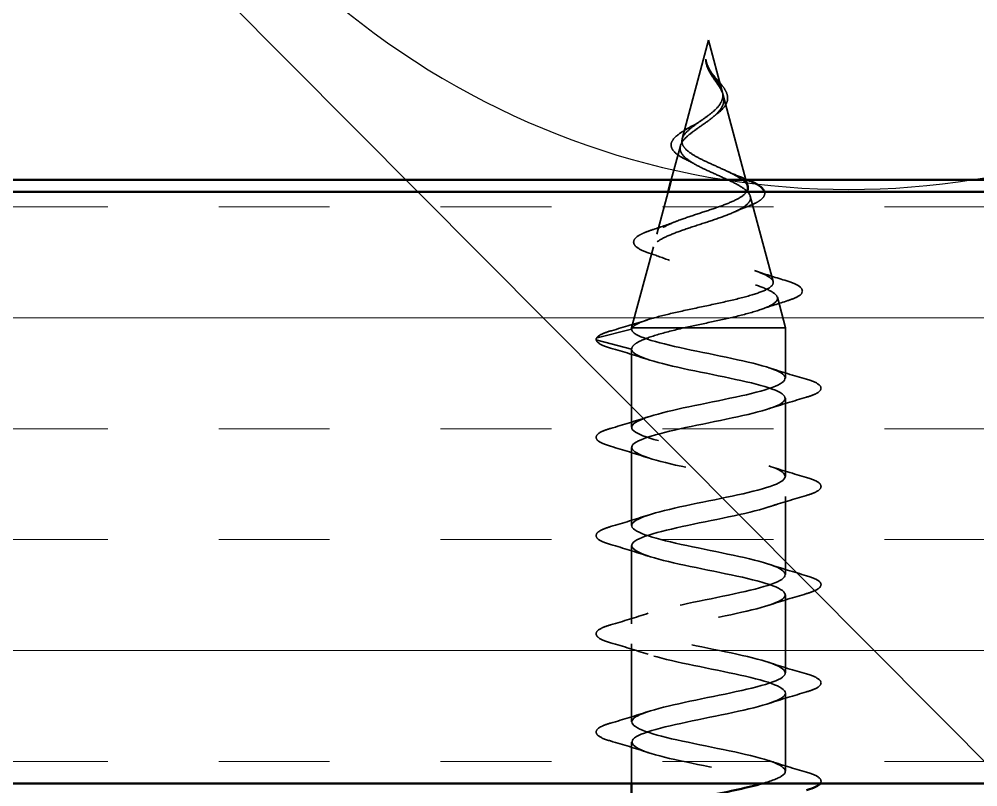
# Model space of a CAD drawing. Header units: inches. Extents: x 0.6 to 33.4, y 0.6 to 21.4.
# Drawn here: x 6.582 to 7.392, y 14.229 to 14.877 of the extents above; entities that cross this region are included whole.
import ezdxf

# ---------------------------------------------------------------- set-up
doc = ezdxf.new("R2010")
doc.units = ezdxf.units.IN
doc.header["$LTSCALE"] = 2
doc.header["$MEASUREMENT"] = 0
doc.linetypes.add('DASHED', pattern=[0.2067, 0.1654, -0.0413])
for name, color, linetype, lineweight in [('Hatch (ANSI)', 7, 'Continuous', 18), ('Hidden (ANSI)', 7, 'DASHED', 35), ('Sketch Geometry (ANSI)', 7, 'Continuous', 25), ('Symbol (ANSI)', 7, 'Continuous', 25), ('Visible (ANSI)', 7, 'Continuous', 50)]:
    doc.layers.add(name, color=color, linetype=linetype, lineweight=lineweight)
doc.styles.add('Note Text (ANSI)', font='tahoma.ttf')
doc.dimstyles.new('Default (ANSI)$7', dxfattribs={"dimscale": 2, "dimtxt": 0.12, "dimasz": 0.098425, "dimexe": 0.125, "dimexo": 0.0625, "dimgap": 0.031496, "dimtad": 0, "dimtih": 1, "dimtoh": 1, "dimrnd": 1e-08, "dimzin": 4, "dimdsep": 46, "dimtxsty": 'Note Text (ANSI)', "dimcen": 0.09, "dimdle": 0.393701, "dimclrd": 256, "dimclre": 256, "dimclrt": 256, "dimadec": 0, "dimazin": 1, "dimtfac": 1, "dimtofl": 0, "dimtmove": 0, "dimatfit": 3, "dimfxl": 0, "dimtolj": 1, "dimtzin": 4, "dimlwd": -1, "dimlwe": -1, "dimarcsym": 0})

msp = doc.modelspace()

# ---------------------------------------------------------------- hatches: boundary and pattern name
at = {"layer": 'Hatch (ANSI)', "true_color": 0x804000}
h = msp.add_hatch(dxfattribs=at)
h.set_pattern_fill('INSUL', color=36, scale=0.75, style=0)
h.paths.add_polyline_path([(1.25303, 14.23166), (1.25303, 14.73166), (13.51762, 14.73166), (13.51762, 14.23166)])

# ---------------------------------------------------------------- linework, layer by layer
at = {"layer": 'Hidden (ANSI)', "ltscale": 0.082134}
msp.add_line((7.16412, 14.85966), (7.14181, 14.77625), dxfattribs=at)
at = {"layer": 'Hidden (ANSI)', "ltscale": 0.042539}
msp.add_line((7.16412, 14.85966), (7.17569, 14.81641), dxfattribs=at)
at = {"layer": 'Hidden (ANSI)', "ltscale": 0.070364}
msp.add_line((7.17656, 14.81314), (7.19568, 14.74166), dxfattribs=at)
at = {"layer": 'Hidden (ANSI)', "ltscale": 0.028305}
msp.add_line((7.14026, 14.77048), (7.13256, 14.74166), dxfattribs=at)
at = {"layer": 'Hidden (ANSI)', "ltscale": 0.035139}
msp.add_line((7.12988, 14.73166), (7.12032, 14.69592), dxfattribs=at)
at = {"layer": 'Hidden (ANSI)', "ltscale": 0.070939}
msp.add_line((7.19939, 14.72781), (7.21866, 14.65575), dxfattribs=at)
at = {"layer": 'Hidden (ANSI)', "ltscale": 0.067416}
msp.add_line((7.11744, 14.68515), (7.09912, 14.61666), dxfattribs=at)
at = {"layer": 'Hidden (ANSI)', "ltscale": 0.025357}
msp.add_line((7.22221, 14.64249), (7.22912, 14.61666), dxfattribs=at)
at = {"layer": 'Hidden (ANSI)', "ltscale": 0.028664}
for p, q in [((7.06987, 14.60813), (7.09912, 14.61566)), ((7.09912, 14.59866), (7.06987, 14.6062))]:
    msp.add_line(p, q, dxfattribs=at)
at = {"layer": 'Hidden (ANSI)', "ltscale": 0.0051}
msp.add_line((7.09935, 14.61666), (7.09912, 14.61666), dxfattribs=at)
at = {"layer": 'Hidden (ANSI)', "ltscale": 0.000852348}
msp.add_line((7.09912, 14.61566), (7.09912, 14.61666), dxfattribs=at)
at = {"layer": 'Hidden (ANSI)', "ltscale": 0.071462}
msp.add_line((7.14301, 14.61666), (7.09935, 14.61666), dxfattribs=at)
at = {"layer": 'Hidden (ANSI)', "ltscale": 0.117611}
msp.add_line((7.22912, 14.61666), (7.14301, 14.61666), dxfattribs=at)
at = {"layer": 'Hidden (ANSI)', "ltscale": 0.040375}
msp.add_line((7.22912, 14.57416), (7.22912, 14.61666), dxfattribs=at)
at = {"layer": 'Hidden (ANSI)', "ltscale": 0.062755}
for p, q in [((7.09912, 14.53266), (7.09912, 14.59866)), ((7.22912, 14.49116), (7.22912, 14.55716)), ((7.09912, 14.44966), (7.09912, 14.51566)), ((7.22912, 14.40816), (7.22912, 14.47416)), ((7.09912, 14.36666), (7.09912, 14.43266)), ((7.22912, 14.32516), (7.22912, 14.39116)), ((7.09912, 14.28366), (7.09912, 14.34966)), ((7.22912, 14.24216), (7.22912, 14.30816))]:
    msp.add_line(p, q, dxfattribs=at)
at = {"layer": 'Hidden (ANSI)', "ltscale": 0.033232}
msp.add_line((7.09912, 14.23166), (7.09912, 14.26666), dxfattribs=at)
at = {"layer": 'Hidden (ANSI)', "ltscale": 0.002412}
msp.add_arc((7.07012, 14.60716), 0.001, 104.43974, 255.56026, dxfattribs=at)
at = {"layer": 'Hidden (ANSI)', "ltscale": 0.014821}
msp.add_open_spline([(7.16274, 14.83986), (7.1622, 14.84151), (7.16195, 14.84279), (7.1618, 14.84344), (7.16177, 14.84356), (7.16174, 14.84366), (7.16174, 14.84368), (7.16172, 14.84371), (7.16172, 14.84372), (7.16171, 14.84373), (7.16171, 14.84373), (7.16171, 14.84373), (7.16171, 14.84373), (7.1617, 14.84373), (7.1617, 14.84373), (7.1617, 14.84373), (7.1617, 14.84373), (7.1617, 14.84372), (7.1617, 14.84372), (7.16169, 14.84372), (7.16169, 14.84371), (7.16169, 14.84369), (7.16168, 14.84367), (7.16167, 14.84354), (7.16167, 14.84332), (7.16169, 14.84292), (7.16172, 14.84252), (7.16184, 14.84148), (7.16194, 14.84088), (7.16255, 14.838), (7.16342, 14.83575), (7.16464, 14.83347)], degree=3, knots=[0, 0, 0, 0, 0.0139701, 0.0139701, 0.016358, 0.016358, 0.0171264, 0.0171264, 0.0175998, 0.0175998, 0.017736, 0.017736, 0.0178181, 0.0178181, 0.0178858, 0.0178858, 0.0179589, 0.0179589, 0.0180763, 0.0180763, 0.018337, 0.018337, 0.019161, 0.019161, 0.0243992, 0.0243992, 0.0449932, 0.0449932, 0.072131, 0.072131, 0.1773839, 0.1773839, 0.1773839, 0.1773839], dxfattribs=at)
at = {"layer": 'Hidden (ANSI)', "ltscale": 0.002866}
msp.add_open_spline([(7.16229, 14.83936), (7.16204, 14.84031), (7.16186, 14.84127), (7.16176, 14.84222)], degree=3, dxfattribs=at)
at = {"layer": 'Hidden (ANSI)', "ltscale": 0.007962}
msp.add_open_spline([(7.16637, 14.83248), (7.16574, 14.83348), (7.16515, 14.83449), (7.16386, 14.83695), (7.16323, 14.83839), (7.16274, 14.83986)], degree=3, knots=[0, 0, 0, 0, 0.00904642, 0.00904642, 0.02157431, 0.02157431, 0.02157431, 0.02157431], dxfattribs=at)
at = {"layer": 'Hidden (ANSI)', "ltscale": 0.083957}
msp.add_open_spline([(7.14181, 14.77625), (7.14229, 14.77807), (7.14347, 14.77991), (7.14697, 14.78367), (7.14921, 14.78554), (7.15429, 14.78935), (7.15705, 14.79125), (7.16254, 14.79513), (7.16519, 14.79706), (7.16988, 14.80103), (7.17186, 14.803), (7.17478, 14.80707), (7.1757, 14.8091), (7.17634, 14.81331), (7.17609, 14.8154), (7.17456, 14.81978), (7.17335, 14.82196), (7.17098, 14.82562), (7.17004, 14.82698), (7.16816, 14.82972), (7.16724, 14.83108), (7.16637, 14.83248)], degree=3, knots=[0, 0, 0, 0, 0.0281855, 0.0281855, 0.0553562, 0.0553562, 0.0815558, 0.0815558, 0.1068402, 0.1068402, 0.1312819, 0.1312819, 0.1549776, 0.1549776, 0.1780585, 0.1780585, 0.2007077, 0.2007077, 0.2138949, 0.2138949, 0.226602, 0.226602, 0.226602, 0.226602], dxfattribs=at)
at = {"layer": 'Hidden (ANSI)', "ltscale": 0.003543}
msp.add_open_spline([(7.16464, 14.83347), (7.16492, 14.83294), (7.16521, 14.83242), (7.16585, 14.83133), (7.1662, 14.83077), (7.16655, 14.83021)], degree=3, knots=[0, 0, 0, 0, 0.004657797, 0.004657797, 0.00972162, 0.00972162, 0.00972162, 0.00972162], dxfattribs=at)
at = {"layer": 'Hidden (ANSI)', "ltscale": 0.000711439}
msp.add_open_spline([(7.16508, 14.83466), (7.16515, 14.83453), (7.16522, 14.8344), (7.1653, 14.83427)], degree=3, dxfattribs=at)
at = {"layer": 'Hidden (ANSI)', "ltscale": 0.002371}
msp.add_open_spline([(7.1653, 14.83427), (7.16574, 14.83357), (7.16621, 14.83287), (7.16671, 14.83218)], degree=3, dxfattribs=at)
at = {"layer": 'Hidden (ANSI)', "ltscale": 0.049977}
msp.add_open_spline([(7.16671, 14.83218), (7.16787, 14.83056), (7.1692, 14.82897), (7.17187, 14.82583), (7.17325, 14.82426), (7.17584, 14.8211), (7.17705, 14.81947), (7.17898, 14.81622), (7.17968, 14.81457), (7.18036, 14.81125), (7.1803, 14.80955), (7.17933, 14.80625), (7.17843, 14.80463), (7.17592, 14.80147), (7.17425, 14.79991), (7.17201, 14.79814), (7.17166, 14.79788), (7.1713, 14.79761)], degree=3, knots=[0, 0, 0, 0, 0.015456, 0.015456, 0.0316016, 0.0316016, 0.0493395, 0.0493395, 0.0683123, 0.0683123, 0.0882897, 0.0882897, 0.1082291, 0.1082291, 0.129294, 0.129294, 0.1330781, 0.1330781, 0.1330781, 0.1330781], dxfattribs=at)
at = {"layer": 'Hidden (ANSI)', "ltscale": 0.089656}
msp.add_open_spline([(7.16655, 14.83021), (7.16834, 14.8274), (7.17028, 14.82477), (7.17376, 14.81954), (7.17519, 14.81709), (7.17698, 14.81221), (7.17727, 14.8099), (7.17653, 14.80526), (7.17547, 14.80304), (7.17215, 14.7986), (7.16992, 14.79645), (7.16469, 14.79214), (7.16175, 14.79006), (7.15575, 14.78586), (7.15277, 14.78382), (7.14756, 14.77985), (7.14537, 14.77799), (7.14192, 14.7742), (7.14076, 14.77233), (7.14026, 14.77048)], degree=3, knots=[0, 0, 0, 0, 0.0254212, 0.0254212, 0.050616, 0.050616, 0.0759961, 0.0759961, 0.1018445, 0.1018445, 0.1283557, 0.1283557, 0.1556669, 0.1556669, 0.1838774, 0.1838774, 0.2109707, 0.2109707, 0.2393812, 0.2393812, 0.2393812, 0.2393812], dxfattribs=at)
at = {"layer": 'Hidden (ANSI)', "ltscale": 0.007535}
msp.add_open_spline([(7.15216, 14.78832), (7.15407, 14.78935), (7.15586, 14.79042), (7.15744, 14.79153)], degree=3, dxfattribs=at)
at = {"layer": 'Hidden (ANSI)', "ltscale": 0.003954}
msp.add_open_spline([(7.1713, 14.79761), (7.17051, 14.79702), (7.16976, 14.79641), (7.16907, 14.7958)], degree=3, dxfattribs=at)
at = {"layer": 'Hidden (ANSI)', "ltscale": 0.032433}
msp.add_open_spline([(7.13291, 14.77352), (7.13353, 14.77515), (7.13478, 14.77676), (7.13828, 14.77997), (7.1406, 14.78161), (7.14592, 14.78491), (7.14898, 14.7866), (7.15216, 14.78832)], degree=3, knots=[0, 0, 0, 0, 0.02885768, 0.02885768, 0.05798207, 0.05798207, 0.08637247, 0.08637247, 0.08637247, 0.08637247], dxfattribs=at)
at = {"layer": 'Hidden (ANSI)', "ltscale": 0.091796}
msp.add_open_spline([(7.19718, 14.73608), (7.19684, 14.73732), (7.19604, 14.73858), (7.19307, 14.74159), (7.19055, 14.74334), (7.18429, 14.74689), (7.18066, 14.74865), (7.17289, 14.75222), (7.16886, 14.75399), (7.16103, 14.75758), (7.15732, 14.75936), (7.15081, 14.76298), (7.14806, 14.76477), (7.14416, 14.76821), (7.14287, 14.7698), (7.14149, 14.77301), (7.14137, 14.77461), (7.14181, 14.77625)], degree=3, knots=[1.2170008, 1.2170008, 1.2170008, 1.2170008, 1.2438056, 1.2438056, 1.2802371, 1.2802371, 1.3154864, 1.3154864, 1.3495657, 1.3495657, 1.3824892, 1.3824892, 1.4142741, 1.4142741, 1.4412543, 1.4412543, 1.4671582, 1.4671582, 1.4671582, 1.4671582], dxfattribs=at)
at = {"layer": 'Hidden (ANSI)', "ltscale": 0.504207}
msp.add_open_spline([(7.14026, 14.77048), (7.13972, 14.76845), (7.14, 14.76649), (7.14216, 14.76255), (7.14407, 14.76062), (7.1493, 14.75672), (7.1526, 14.75481), (7.16013, 14.75095), (7.16429, 14.74905), (7.17285, 14.74521), (7.17713, 14.74333), (7.18516, 14.73952), (7.18878, 14.73765), (7.19473, 14.73386), (7.19696, 14.732), (7.19959, 14.72824), (7.19991, 14.72638), (7.1985, 14.72263), (7.19672, 14.72079), (7.19124, 14.71706), (7.18753, 14.71522), (7.17866, 14.7115), (7.17356, 14.70967), (7.16263, 14.70596), (7.15692, 14.70413), (7.14571, 14.70044), (7.14035, 14.69862), (7.13077, 14.69493), (7.12669, 14.69311), (7.12048, 14.68944), (7.11846, 14.68763), (7.11687, 14.68396), (7.11737, 14.68215), (7.12093, 14.67849), (7.12401, 14.67668), (7.13242, 14.67303), (7.13771, 14.67123), (7.14983, 14.66758), (7.15656, 14.66578), (7.17058, 14.66214), (7.17772, 14.66034), (7.19141, 14.65671), (7.1978, 14.65491), (7.2089, 14.65128), (7.21345, 14.64949), (7.22001, 14.64587), (7.2219, 14.64407), (7.22263, 14.64045), (7.22141, 14.63866), (7.21592, 14.63505), (7.21165, 14.63326), (7.20054, 14.62965), (7.19377, 14.62786), (7.17958, 14.62449), (7.17243, 14.62293), (7.15768, 14.61978), (7.1502, 14.61822), (7.14301, 14.61666)], degree=3, knots=[0, 0, 0, 0, 0.031531, 0.031531, 0.06418, 0.06418, 0.097979, 0.097979, 0.132949, 0.132949, 0.169112, 0.169112, 0.206483, 0.206483, 0.245078, 0.245078, 0.284906, 0.284906, 0.32598, 0.32598, 0.368307, 0.368307, 0.411896, 0.411896, 0.456752, 0.456752, 0.502882, 0.502882, 0.550291, 0.550291, 0.598982, 0.598982, 0.648961, 0.648961, 0.700231, 0.700231, 0.752794, 0.752794, 0.806655, 0.806655, 0.861814, 0.861814, 0.918275, 0.918275, 0.976039, 0.976039, 1.035109, 1.035109, 1.095486, 1.095486, 1.157171, 1.157171, 1.220166, 1.220166, 1.276152, 1.276152, 1.333184, 1.333184, 1.333184, 1.333184], dxfattribs=at)
at = {"layer": 'Hidden (ANSI)', "ltscale": 0.035209}
msp.add_open_spline([(7.14508, 14.75889), (7.14186, 14.76044), (7.13908, 14.76205), (7.13493, 14.76535), (7.13346, 14.76709), (7.13229, 14.77043), (7.13233, 14.77201), (7.13291, 14.77352)], degree=3, knots=[0, 0, 0, 0, 0.03390329, 0.03390329, 0.06703103, 0.06703103, 0.09375359, 0.09375359, 0.09375359, 0.09375359], dxfattribs=at)
at = {"layer": 'Hidden (ANSI)', "ltscale": 0.008584}
msp.add_open_spline([(7.15175, 14.75539), (7.14968, 14.75659), (7.14743, 14.75776), (7.14508, 14.75889)], degree=3, dxfattribs=at)
at = {"layer": 'Hidden (ANSI)', "ltscale": 0.014151}
msp.add_open_spline([(7.18011, 14.74888), (7.18399, 14.74703), (7.18824, 14.74527), (7.19262, 14.7436)], degree=3, dxfattribs=at)
at = {"layer": 'Hidden (ANSI)', "ltscale": 0.00613}
msp.add_open_spline([(7.19262, 14.7436), (7.19432, 14.74295), (7.19593, 14.74231), (7.19745, 14.74166)], degree=3, dxfattribs=at)
at = {"layer": 'Hidden (ANSI)', "ltscale": 0.440283}
msp.add_open_spline([(7.09935, 14.61666), (7.10051, 14.61834), (7.10333, 14.62001), (7.11191, 14.6234), (7.11753, 14.62508), (7.13079, 14.62846), (7.13825, 14.63014), (7.15396, 14.63353), (7.16204, 14.63521), (7.17769, 14.6386), (7.18511, 14.64028), (7.19829, 14.64368), (7.20394, 14.64536), (7.21273, 14.64876), (7.21582, 14.65044), (7.21904, 14.65384), (7.2192, 14.65553), (7.21661, 14.65893), (7.21395, 14.66062), (7.20622, 14.66403), (7.20128, 14.66572), (7.18985, 14.66913), (7.18351, 14.67082), (7.17034, 14.67424), (7.16365, 14.67593), (7.15088, 14.67935), (7.14491, 14.68105), (7.13453, 14.68448), (7.13018, 14.68617), (7.12369, 14.68961), (7.12157, 14.69131), (7.1198, 14.69475), (7.12011, 14.69645), (7.12308, 14.6999), (7.12565, 14.7016), (7.13262, 14.70506), (7.13691, 14.70677), (7.14655, 14.71023), (7.15177, 14.71194), (7.16237, 14.71542), (7.16762, 14.71713), (7.1774, 14.72062), (7.18184, 14.72234), (7.18926, 14.72583), (7.19221, 14.72756), (7.19512, 14.73011), (7.19582, 14.73088), (7.19633, 14.73166)], degree=3, knots=[0, 0, 0, 0, 0.066246, 0.066246, 0.131227, 0.131227, 0.194944, 0.194944, 0.257398, 0.257398, 0.318591, 0.318591, 0.378522, 0.378522, 0.437194, 0.437194, 0.494607, 0.494607, 0.550763, 0.550763, 0.605663, 0.605663, 0.659308, 0.659308, 0.711702, 0.711702, 0.762845, 0.762845, 0.81274, 0.81274, 0.86139, 0.86139, 0.908797, 0.908797, 0.954964, 0.954964, 0.999896, 0.999896, 1.043597, 1.043597, 1.08607, 1.08607, 1.127321, 1.127321, 1.167356, 1.167356, 1.184723, 1.184723, 1.184723, 1.184723], dxfattribs=at)
at = {"layer": 'Hidden (ANSI)', "ltscale": 0.039901}
msp.add_open_spline([(7.21137, 14.73166), (7.21159, 14.73097), (7.21165, 14.73027), (7.2113, 14.72795), (7.2102, 14.72646), (7.20765, 14.72437), (7.2066, 14.72367), (7.20336, 14.72184), (7.20088, 14.72072), (7.19803, 14.71962)], degree=3, knots=[0.1016002, 0.1016002, 0.1016002, 0.1016002, 0.1177789, 0.1177789, 0.1552106, 0.1552106, 0.1751017, 0.1751017, 0.2079958, 0.2079958, 0.2079958, 0.2079958], dxfattribs=at)
at = {"layer": 'Hidden (ANSI)', "ltscale": 0.013376}
msp.add_open_spline([(7.19803, 14.71962), (7.19391, 14.71803), (7.18989, 14.71639), (7.1861, 14.71467)], degree=3, dxfattribs=at)
at = {"layer": 'Hidden (ANSI)', "ltscale": 0.020226}
msp.add_open_spline([(7.11766, 14.69991), (7.12427, 14.70207), (7.13082, 14.70433), (7.13701, 14.70674)], degree=3, dxfattribs=at)
at = {"layer": 'Hidden (ANSI)', "ltscale": 0.084429}
msp.add_open_spline([(7.11396, 14.67986), (7.10955, 14.68135), (7.10611, 14.68287), (7.10161, 14.6861), (7.10037, 14.68811), (7.10137, 14.69179), (7.10285, 14.69322), (7.10628, 14.69535), (7.10772, 14.69609), (7.11172, 14.69785), (7.1145, 14.69888), (7.11766, 14.69991)], degree=3, knots=[0, 0, 0, 0, 0.0575118, 0.0575118, 0.1148026, 0.1148026, 0.1628467, 0.1628467, 0.1886928, 0.1886928, 0.2245948, 0.2245948, 0.2245948, 0.2245948], dxfattribs=at)
at = {"layer": 'Hidden (ANSI)', "ltscale": 0.01814}
msp.add_open_spline([(7.13119, 14.67364), (7.12563, 14.6758), (7.11984, 14.67787), (7.11396, 14.67986)], degree=3, dxfattribs=at)
at = {"layer": 'Hidden (ANSI)', "ltscale": 0.025829}
msp.add_open_spline([(7.20305, 14.66504), (7.21135, 14.66218), (7.21993, 14.65949), (7.22854, 14.65689)], degree=3, dxfattribs=at)
at = {"layer": 'Hidden (ANSI)', "ltscale": 0.088288}
msp.add_open_spline([(7.22854, 14.65689), (7.23343, 14.65541), (7.23722, 14.65394), (7.24225, 14.6509), (7.24374, 14.64905), (7.24283, 14.64528), (7.24112, 14.64392), (7.23661, 14.64162), (7.23408, 14.64065), (7.23103, 14.63969)], degree=3, knots=[0, 0, 0, 0, 0.0648925, 0.0648925, 0.1307708, 0.1307708, 0.1898361, 0.1898361, 0.2348467, 0.2348467, 0.2348467, 0.2348467], dxfattribs=at)
at = {"layer": 'Hidden (ANSI)', "ltscale": 0.022792}
msp.add_open_spline([(7.23103, 14.63969), (7.22349, 14.63733), (7.216, 14.63489), (7.20871, 14.63234)], degree=3, dxfattribs=at)
at = {"layer": 'Hidden (ANSI)', "ltscale": 0.031132}
msp.add_open_spline([(7.08204, 14.61429), (7.0925, 14.61731), (7.10295, 14.6204), (7.11319, 14.62367)], degree=3, dxfattribs=at)
at = {"layer": 'Hidden (ANSI)', "ltscale": 0.04193}
msp.add_open_spline([(7.06919, 14.60752), (7.06979, 14.60909), (7.07143, 14.61023), (7.07597, 14.61237), (7.0787, 14.61333), (7.08204, 14.61429)], degree=3, knots=[0, 0, 0, 0, 0.0607502, 0.0607502, 0.1118581, 0.1118581, 0.1118581, 0.1118581], dxfattribs=at)
at = {"layer": 'Hidden (ANSI)', "ltscale": 1.162621}
msp.add_open_spline([(7.20943, 14.23166), (7.21682, 14.23375), (7.22257, 14.23584), (7.22581, 14.23793), (7.23424, 14.24337), (7.22497, 14.24881), (7.20376, 14.25425), (7.18255, 14.25969), (7.15093, 14.26513), (7.12853, 14.27057), (7.10614, 14.27601), (7.09458, 14.28145), (7.10104, 14.28688), (7.1075, 14.29232), (7.13152, 14.29776), (7.15817, 14.3032), (7.18482, 14.30864), (7.21219, 14.31408), (7.22328, 14.31952), (7.23437, 14.32496), (7.22838, 14.3304), (7.20903, 14.33584), (7.18968, 14.34128), (7.15837, 14.34672), (7.13453, 14.35216), (7.1107, 14.3576), (7.09607, 14.36303), (7.09973, 14.36847), (7.10339, 14.37391), (7.12506, 14.37935), (7.1513, 14.38479), (7.17754, 14.39023), (7.20645, 14.39567), (7.22007, 14.40111), (7.23369, 14.40655), (7.23105, 14.41199), (7.21378, 14.41743), (7.19651, 14.42287), (7.16587, 14.42831), (7.14087, 14.43375), (7.11588, 14.43918), (7.09834, 14.44462), (7.09915, 14.45006), (7.09996, 14.4555), (7.11906, 14.46094), (7.14458, 14.46638), (7.17011, 14.47182), (7.20022, 14.47726), (7.21622, 14.4827), (7.23223, 14.48814), (7.23296, 14.49358), (7.21797, 14.49902), (7.20298, 14.50446), (7.17335, 14.5099), (7.14747, 14.51533), (7.1216, 14.52077), (7.10136, 14.52621), (7.09931, 14.53165), (7.09726, 14.53709), (7.11356, 14.54253), (7.13809, 14.54797), (7.16261, 14.55341), (7.19359, 14.55885), (7.21179, 14.56429), (7.22998, 14.56973), (7.23408, 14.57517), (7.22154, 14.58061), (7.209, 14.58605), (7.18072, 14.59148), (7.15427, 14.59692), (7.12781, 14.60236), (7.10509, 14.6078), (7.10021, 14.61324), (7.09948, 14.61405), (7.09912, 14.61486), (7.09912, 14.61566)], degree=3, knots=[18.054695, 18.054695, 18.054695, 18.054695, 18.529154, 18.529154, 18.529154, 19.764431, 19.764431, 19.764431, 20.999708, 20.999708, 20.999708, 22.234985, 22.234985, 22.234985, 23.470262, 23.470262, 23.470262, 24.705539, 24.705539, 24.705539, 25.940816, 25.940816, 25.940816, 27.176093, 27.176093, 27.176093, 28.41137, 28.41137, 28.41137, 29.646647, 29.646647, 29.646647, 30.881924, 30.881924, 30.881924, 32.117201, 32.117201, 32.117201, 33.352478, 33.352478, 33.352478, 34.587754, 34.587754, 34.587754, 35.823031, 35.823031, 35.823031, 37.058308, 37.058308, 37.058308, 38.293585, 38.293585, 38.293585, 39.528862, 39.528862, 39.528862, 40.764139, 40.764139, 40.764139, 41.999416, 41.999416, 41.999416, 43.234693, 43.234693, 43.234693, 44.46997, 44.46997, 44.46997, 45.705247, 45.705247, 45.705247, 46.940524, 46.940524, 46.940524, 47.12389, 47.12389, 47.12389, 47.12389], dxfattribs=at)
at = {"layer": 'Hidden (ANSI)', "ltscale": 0.005187}
msp.add_open_spline([(7.09912, 14.61566), (7.09912, 14.616), (7.0992, 14.61633), (7.09935, 14.61666)], degree=3, dxfattribs=at)
at = {"layer": 'Hidden (ANSI)', "ltscale": 0.078553}
msp.add_open_spline([(7.14301, 14.61666), (7.13481, 14.61473), (7.12725, 14.61281), (7.11432, 14.60894), (7.10908, 14.60702), (7.10332, 14.60401), (7.10175, 14.60294), (7.09965, 14.6008), (7.09912, 14.59973), (7.09912, 14.59866)], degree=3, knots=[0, 0, 0, 0, 0.0677224, 0.0677224, 0.1354447, 0.1354447, 0.1728709, 0.1728709, 0.210297, 0.210297, 0.210297, 0.210297], dxfattribs=at)
at = {"layer": 'Hidden (ANSI)', "ltscale": 0.045372}
msp.add_open_spline([(7.08134, 14.59961), (7.07627, 14.6011), (7.07271, 14.60255), (7.06977, 14.60507), (7.06912, 14.60606), (7.06912, 14.60716)], degree=3, knots=[0, 0, 0, 0, 0.0806821, 0.0806821, 0.1208897, 0.1208897, 0.1208897, 0.1208897], dxfattribs=at)
at = {"layer": 'Hidden (ANSI)', "ltscale": 0.031888}
for points in [[(7.1131, 14.58984), (7.10269, 14.59325), (7.09203, 14.59648), (7.08134, 14.59961)], [(7.21514, 14.58299), (7.22555, 14.57958), (7.23621, 14.57635), (7.2469, 14.57322)], [(7.2469, 14.55811), (7.23621, 14.55498), (7.22555, 14.55175), (7.21514, 14.54834)], [(7.08134, 14.53172), (7.09203, 14.53485), (7.10269, 14.53808), (7.1131, 14.54149)], [(7.1131, 14.50684), (7.10269, 14.51025), (7.09203, 14.51348), (7.08134, 14.51661)], [(7.21514, 14.49999), (7.22555, 14.49658), (7.23621, 14.49335), (7.2469, 14.49022)], [(7.2469, 14.47511), (7.23621, 14.47198), (7.22555, 14.46875), (7.21514, 14.46534)], [(7.08134, 14.44872), (7.09203, 14.45185), (7.10269, 14.45508), (7.1131, 14.45849)], [(7.1131, 14.42384), (7.10269, 14.42725), (7.09203, 14.43048), (7.08134, 14.43361)], [(7.21514, 14.41699), (7.22555, 14.41358), (7.23621, 14.41035), (7.2469, 14.40722)], [(7.2469, 14.39211), (7.23621, 14.38898), (7.22555, 14.38575), (7.21514, 14.38234)], [(7.08134, 14.36572), (7.09203, 14.36885), (7.10269, 14.37208), (7.1131, 14.37549)], [(7.1131, 14.34084), (7.10269, 14.34425), (7.09203, 14.34748), (7.08134, 14.35061)], [(7.21514, 14.33399), (7.22555, 14.33058), (7.23621, 14.32735), (7.2469, 14.32422)], [(7.2469, 14.30911), (7.23621, 14.30598), (7.22555, 14.30275), (7.21514, 14.29934)], [(7.08134, 14.28272), (7.09203, 14.28585), (7.10269, 14.28908), (7.1131, 14.29249)], [(7.1131, 14.25784), (7.10269, 14.26125), (7.09203, 14.26448), (7.08134, 14.26761)], [(7.21514, 14.25099), (7.22555, 14.24758), (7.23621, 14.24435), (7.2469, 14.24122)]]:
    msp.add_open_spline(points, degree=3, dxfattribs=at)
at = {"layer": 'Hidden (ANSI)', "ltscale": 0.990642}
msp.add_open_spline([(7.09912, 14.59866), (7.09912, 14.59322), (7.11745, 14.58779), (7.14272, 14.58235), (7.16799, 14.57691), (7.19838, 14.57147), (7.21503, 14.56603), (7.23167, 14.56059), (7.23336, 14.55515), (7.21904, 14.54971), (7.20473, 14.54427), (7.17545, 14.53883), (7.14938, 14.53339), (7.12331, 14.52795), (7.10234, 14.52251), (7.09949, 14.51707), (7.09664, 14.51164), (7.11211, 14.5062), (7.1363, 14.50076), (7.16049, 14.49532), (7.19165, 14.48988), (7.21043, 14.48444), (7.22921, 14.479), (7.23426, 14.47356), (7.22244, 14.46812), (7.21062, 14.46268), (7.18278, 14.45724), (7.15621, 14.4518), (7.12965, 14.44636), (7.10627, 14.44092), (7.1006, 14.43549), (7.09492, 14.43005), (7.10736, 14.42461), (7.13019, 14.41917), (7.15302, 14.41373), (7.18459, 14.40829), (7.2053, 14.40285), (7.22601, 14.39741), (7.23436, 14.39197), (7.22516, 14.38653), (7.21597, 14.38109), (7.1899, 14.37565), (7.16314, 14.37021), (7.13638, 14.36477), (7.11086, 14.35934), (7.10243, 14.3539), (7.094, 14.34846), (7.10327, 14.34302), (7.12448, 14.33758), (7.14569, 14.33214), (7.17731, 14.3267), (7.19971, 14.32126), (7.2221, 14.31582), (7.23366, 14.31038), (7.2272, 14.30494), (7.22074, 14.2995), (7.19672, 14.29406), (7.17007, 14.28863), (7.14342, 14.28319), (7.11605, 14.27775), (7.10496, 14.27231), (7.09387, 14.26687), (7.09986, 14.26143), (7.11921, 14.25599), (7.13856, 14.25055), (7.16987, 14.24511), (7.19371, 14.23967), (7.21754, 14.23423), (7.23217, 14.22879), (7.22851, 14.22335), (7.22485, 14.21791), (7.20318, 14.21248), (7.17694, 14.20704), (7.1507, 14.2016), (7.12179, 14.19616), (7.10817, 14.19072), (7.10729, 14.19037), (7.10648, 14.19002), (7.10573, 14.18966)], degree=3, knots=[-47.12389, -47.12389, -47.12389, -47.12389, -45.888613, -45.888613, -45.888613, -44.653336, -44.653336, -44.653336, -43.418059, -43.418059, -43.418059, -42.182782, -42.182782, -42.182782, -40.947505, -40.947505, -40.947505, -39.712228, -39.712228, -39.712228, -38.476951, -38.476951, -38.476951, -37.241674, -37.241674, -37.241674, -36.006397, -36.006397, -36.006397, -34.77112, -34.77112, -34.77112, -33.535843, -33.535843, -33.535843, -32.300566, -32.300566, -32.300566, -31.06529, -31.06529, -31.06529, -29.830013, -29.830013, -29.830013, -28.594736, -28.594736, -28.594736, -27.359459, -27.359459, -27.359459, -26.124182, -26.124182, -26.124182, -24.888905, -24.888905, -24.888905, -23.653628, -23.653628, -23.653628, -22.418351, -22.418351, -22.418351, -21.183074, -21.183074, -21.183074, -19.947797, -19.947797, -19.947797, -18.71252, -18.71252, -18.71252, -17.477243, -17.477243, -17.477243, -16.241966, -16.241966, -16.241966, -16.162169, -16.162169, -16.162169, -16.162169], dxfattribs=at)
at = {"layer": 'Hidden (ANSI)', "ltscale": 0.090851}
for points in [[(7.2469, 14.57322), (7.25197, 14.57173), (7.25553, 14.57027), (7.25848, 14.56775), (7.25914, 14.56674), (7.25909, 14.56378), (7.25747, 14.56239), (7.25299, 14.5601), (7.25027, 14.5591), (7.2469, 14.55811)], [(7.08134, 14.51661), (7.07627, 14.5181), (7.07271, 14.51955), (7.06976, 14.52208), (7.0691, 14.52308), (7.06915, 14.52604), (7.07077, 14.52743), (7.07525, 14.52973), (7.07796, 14.53073), (7.08134, 14.53172)], [(7.2469, 14.49022), (7.25197, 14.48873), (7.25553, 14.48727), (7.25848, 14.48475), (7.25914, 14.48374), (7.25909, 14.48078), (7.25747, 14.47939), (7.25299, 14.4771), (7.25027, 14.4761), (7.2469, 14.47511)], [(7.08134, 14.43361), (7.07627, 14.4351), (7.07271, 14.43655), (7.06976, 14.43908), (7.0691, 14.44008), (7.06915, 14.44304), (7.07077, 14.44443), (7.07525, 14.44673), (7.07796, 14.44773), (7.08134, 14.44872)], [(7.2469, 14.40722), (7.25197, 14.40573), (7.25553, 14.40427), (7.25848, 14.40175), (7.25914, 14.40074), (7.25909, 14.39778), (7.25747, 14.39639), (7.25299, 14.3941), (7.25027, 14.3931), (7.2469, 14.39211)], [(7.08134, 14.35061), (7.07627, 14.3521), (7.07271, 14.35355), (7.06976, 14.35608), (7.0691, 14.35708), (7.06915, 14.36004), (7.07077, 14.36143), (7.07525, 14.36373), (7.07796, 14.36473), (7.08134, 14.36572)], [(7.2469, 14.32422), (7.25197, 14.32273), (7.25553, 14.32127), (7.25848, 14.31875), (7.25914, 14.31774), (7.25909, 14.31478), (7.25747, 14.31339), (7.25299, 14.3111), (7.25027, 14.3101), (7.2469, 14.30911)], [(7.08134, 14.26761), (7.07627, 14.2691), (7.07271, 14.27055), (7.06976, 14.27308), (7.0691, 14.27408), (7.06915, 14.27704), (7.07077, 14.27843), (7.07525, 14.28073), (7.07796, 14.28173), (7.08134, 14.28272)]]:
    msp.add_open_spline(points, degree=3, knots=[0, 0, 0, 0, 0.0806821, 0.0806821, 0.121378, 0.121378, 0.1881144, 0.1881144, 0.2418497, 0.2418497, 0.2418497, 0.2418497], dxfattribs=at)
at = {"layer": 'Hidden (ANSI)', "ltscale": 0.055297}
msp.add_open_spline([(7.2469, 14.24122), (7.25197, 14.23973), (7.25553, 14.23827), (7.25848, 14.23575), (7.25914, 14.23474), (7.25911, 14.23291), (7.25886, 14.23226), (7.25841, 14.23166)], degree=3, knots=[0, 0, 0, 0, 0.0806821, 0.0806821, 0.121378, 0.121378, 0.1473017, 0.1473017, 0.1473017, 0.1473017], dxfattribs=at)
at = {"layer": 'Sketch Geometry (ANSI)', "color": 150, "true_color": 0x0080ff}
for centre in [(5.93262, 15.40866), (7.28262, 15.40866)]:
    msp.add_arc(centre, 0.675, 160.6261, 19.3739, dxfattribs=at)
at = {"layer": 'Visible (ANSI)', "color": 150, "true_color": 0x0080ff}
msp.add_line((12.00762, 14.74166), (1.25303, 14.74166), dxfattribs=at)
at = {"layer": 'Visible (ANSI)'}
for p, q in [((7.13256, 14.74166), (7.12988, 14.73166)), ((7.19568, 14.74166), (7.19718, 14.73608)), ((7.09912, 14.22166), (7.09912, 14.23166))]:
    msp.add_line(p, q, dxfattribs=at)
at = {"layer": 'Visible (ANSI)', "color": 36, "true_color": 0x804000}
for p, q in [((1.25303, 14.73166), (13.51762, 14.73166)), ((13.51762, 14.23166), (1.25303, 14.23166))]:
    msp.add_line(p, q, dxfattribs=at)
at = {"layer": 'Visible (ANSI)'}
for points, knots in [([(7.19633, 14.73166), (7.19696, 14.73263), (7.19731, 14.7336), (7.19737, 14.73508), (7.19731, 14.73558), (7.19718, 14.73608)], [1.18472291, 1.18472291, 1.18472291, 1.18472291, 1.2061815, 1.2061815, 1.21700081, 1.21700081, 1.21700081, 1.21700081]), ([(7.19745, 14.74166), (7.19944, 14.74082), (7.20125, 14.73999), (7.20568, 14.7377), (7.2079, 14.73623), (7.21036, 14.73376), (7.21105, 14.73273), (7.21137, 14.73166)], [0.01655344, 0.01655344, 0.01655344, 0.01655344, 0.03820607, 0.03820607, 0.07666554, 0.07666554, 0.10160021, 0.10160021, 0.10160021, 0.10160021]), ([(7.25841, 14.23166), (7.2577, 14.23072), (7.2565, 14.2299), (7.25299, 14.2281), (7.25027, 14.2271), (7.2469, 14.22611)], [0.14730174, 0.14730174, 0.14730174, 0.14730174, 0.18811443, 0.18811443, 0.24184971, 0.24184971, 0.24184971, 0.24184971])]:
    msp.add_open_spline(points, degree=3, knots=knots, dxfattribs=at)
msp.add_open_spline([(7.16535, 14.22166), (7.18174, 14.225), (7.19766, 14.22833), (7.20943, 14.23166)], degree=3, dxfattribs=at)

# ---------------------------------------------------------------- leaders
at = {"layer": 'Symbol (ANSI)', "annotation_type": 0, "has_hookline": 1, "hookline_direction": 0, "text_width": 1.98995}
msp.add_leader([(3.41674, 18.25166), (15.4623, 6.14311), (15.65915, 6.14311)], dimstyle='Default (ANSI)$7', override={"dimtad": 0}, dxfattribs=at)

doc.saveas('drawing.dxf')
